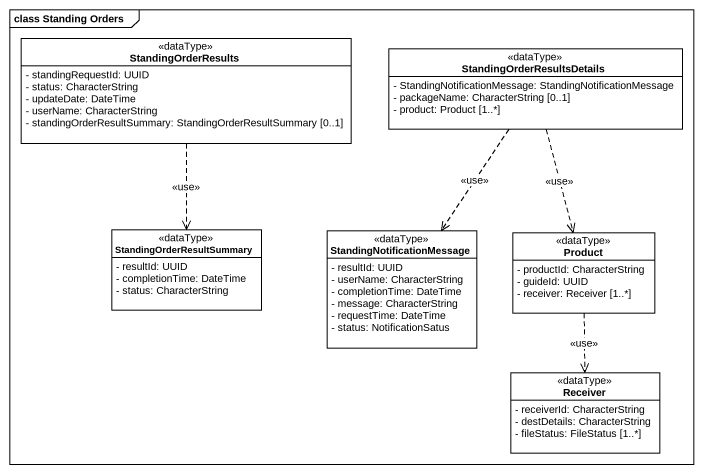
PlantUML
@startuml
mainframe class Standing Orders
hide circle
hide empty members
skinparam classAttributeIconSize 0
class StandingOrderResults <<dataType>> {
  - standingRequestId: UUID
  - status: CharacterString
  - updateDate: DateTime
  - userName: CharacterString
  - standingOrderResultSummary: StandingOrderResultSummary [0..1]
}
class StandingOrderResultsDetails <<dataType>> {
  - StandingNotificationMessage: StandingNotificationMessage
  - packageName: CharacterString [0..1]
  - product: Product [1..*]
}
class StandingOrderResultSummary <<dataType>> {
  - resultId: UUID
  - completionTime: DateTime
  - status: CharacterString
}
class StandingNotificationMessage <<dataType>> {
  - resultId: UUID
  - userName: CharacterString
  - completionTime: DateTime
  - message: CharacterString
  - requestTime: DateTime
  - status: NotificationSatus
}
class Product <<dataType>> {
  - productId: CharacterString
  - guideId: UUID
  - receiver: Receiver [1..*]
}
class Receiver <<dataType>> {
  - receiverId: CharacterString
  - destDetails: CharacterString
  - fileStatus: FileStatus [1..*]
}
StandingOrderResults ..> StandingOrderResultSummary : <<use>>
StandingOrderResultsDetails ..> StandingNotificationMessage : <<use>>
StandingOrderResultsDetails ..> Product : <<use>>
Product ..> Receiver : <<use>>
@enduml
